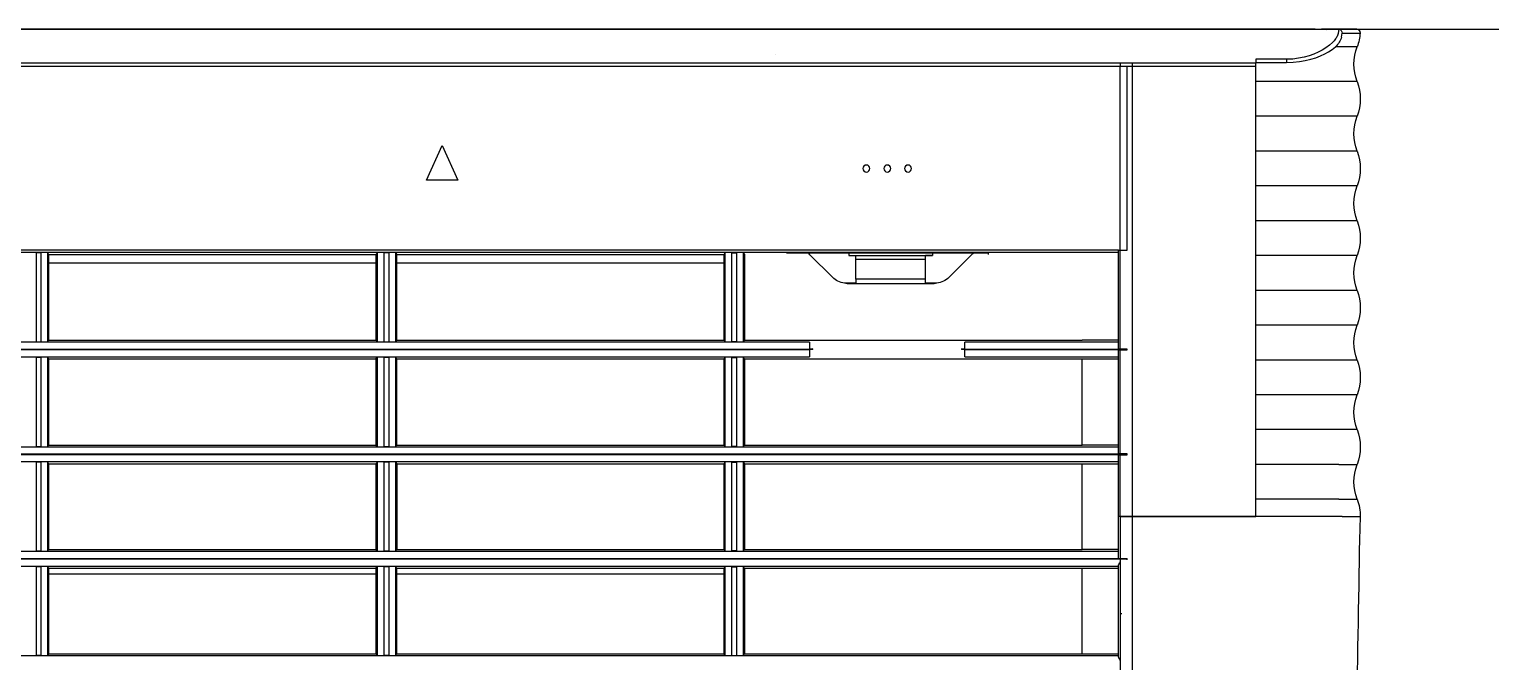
# Model space of a CAD drawing. Header units: millimetres. Extents: x -13830 to 215738, y -24143 to 193994.
# Drawn here: x 53876 to 54086.1, y 95407.7 to 95498.5 of the extents above; entities that cross this region are included whole.
import ezdxf

# ---------------------------------------------------------------- set-up
doc = ezdxf.new("R2010")
doc.units = ezdxf.units.MM
doc.header["$LTSCALE"] = 100
for name, color, linetype in [('A-Fin-Stone', 64, 'CONTINUOUS'), ('PRANDCM', 7, 'CONTINUOUS'), ('WALL', 2, 'CONTINUOUS')]:
    doc.layers.add(name, color=color, linetype=linetype)
doc.layers.add('M-2019.7.9', color=6, linetype='CONTINUOUS', lineweight=15)

# ---------------------------------------------------------------- blocks, each defined once
blk = doc.blocks.new('FXAP22-36NVC-F')
at = {"layer": 'PRANDCM', "linetype": 'Continuous'}
for p, q in [((270.91, 540.42), (273.5, 540.42)), ((273.5, 540.42), (273.48, 540.42)), ((273.48, 540.42), (273.59, 539.81)), ((273.5, 540.42), (275.17, 540.42)), ((275.98, 540.42), (275.18, 540.41)), ((275.18, 540.41), (275.98, 540.42)), ((275.18, 540.41), (275.18, 540.41)), ((275.18, 540.4), (275.18, 540.41)), ((275.19, 540.42), (275.98, 540.42)), ((276.89, 540.42), (275.99, 540.42)), ((276.89, 540.42), (276.91, 540.42)), ((276.91, 540.42), (960.39, 540.42)), ((272.99, 539.88), (270.41, 539.88)), ((270.85, 537.92), (273.47, 537.92)), ((273.1, 539.3), (272.99, 539.88)), ((273.47, 537.92), (273.94, 537.92)), ((273.59, 539.81), (273.63, 539.67)), ((273.63, 539.67), (273.68, 539.53)), ((273.68, 539.53), (273.73, 539.4)), ((273.73, 539.4), (273.79, 539.27)), ((273.79, 539.27), (273.86, 539.15)), ((273.86, 539.15), (273.94, 539.03)), ((273.94, 539.03), (274.03, 538.91)), ((274.42, 537.54), (273.94, 537.92)), ((274.03, 538.91), (274.14, 538.78)), ((274.14, 538.78), (274.25, 538.66)), ((274.25, 538.66), (274.37, 538.53)), ((274.37, 538.53), (274.83, 538.13)), ((274.83, 538.13), (275.33, 537.76)), ((274.94, 537.19), (274.42, 537.54)), ((275.51, 536.87), (274.94, 537.19)), ((275.33, 537.76), (275.86, 537.42)), ((276.12, 536.59), (275.51, 536.87)), ((275.86, 537.42), (276.43, 537.11)), ((276.79, 536.33), (276.12, 536.59)), ((276.43, 537.11), (277.05, 536.84)), ((277.51, 536.11), (276.79, 536.33)), ((277.05, 536.84), (277.73, 536.6)), ((278.3, 535.93), (277.51, 536.11)), ((277.73, 536.6), (278.46, 536.4)), ((279.14, 535.79), (278.3, 535.93)), ((278.46, 536.4), (279.25, 536.25)), ((280.04, 535.7), (279.14, 535.79)), ((279.25, 536.25), (280.1, 536.15)), ((280.1, 536.15), (281, 536.11)), ((281, 536.11), (281, 535.66)), ((281, 536.11), (285.39, 536.11)), ((285.39, 536.11), (285.39, 535.56)), ((354.45, 536.74), (354.47, 536.75)), ((281, 535.66), (280.04, 535.7)), ((285.39, 535.66), (281, 535.66)), ((285.39, 535.56), (304.89, 535.56)), ((285.39, 535.13), (285.39, 535.56)), ((304.89, 535.13), (285.39, 535.13)), ((285.39, 530.42), (285.39, 535.13)), ((303.14, 535.56), (303.89, 535.56)), ((303.14, 535.13), (303.14, 535.56)), ((303.89, 535.13), (303.14, 535.13)), ((303.14, 470.42), (303.14, 535.13)), ((303.89, 535.56), (929.89, 535.56)), ((929.89, 535.13), (303.89, 535.13)), ((303.89, 508.7), (303.89, 535.13)), ((304.89, 535.56), (304.89, 535.13)), ((304.89, 470.42), (304.89, 535.13)), ((270.85, 532.92), (273.47, 532.92)), ((273.47, 532.92), (281, 532.92)), ((281, 532.92), (285.39, 532.92)), ((285.39, 520.42), (285.39, 530.42)), ((270.85, 527.92), (273.47, 527.92)), ((273.47, 527.92), (281, 527.92)), ((281, 527.92), (285.39, 527.92)), ((402.39, 523.75), (400.14, 518.75)), ((404.64, 518.75), (402.39, 523.75)), ((270.85, 522.92), (273.47, 522.92)), ((273.47, 522.92), (281, 522.92)), ((281, 522.92), (285.39, 522.92)), ((285.39, 510.42), (285.39, 520.42)), ((270.85, 517.92), (273.47, 517.92)), ((273.47, 517.92), (281, 517.92)), ((281, 517.92), (285.39, 517.92)), ((400.14, 518.75), (404.64, 518.75)), ((270.85, 512.92), (273.47, 512.92)), ((273.47, 512.92), (281, 512.92)), ((281, 512.92), (285.39, 512.92)), ((285.39, 500.42), (285.39, 510.42)), ((305.14, 508.7), (303.89, 508.7)), ((305.14, 494.47), (305.14, 508.7)), ((305.14, 508.7), (928.64, 508.7)), ((270.85, 507.92), (273.47, 507.92)), ((273.47, 507.92), (281, 507.92)), ((281, 507.92), (285.39, 507.92)), ((928.64, 508.4), (305.14, 508.4)), ((323.89, 508.3), (323.89, 508.09)), ((352.89, 508.3), (323.89, 508.3)), ((326.27, 508.04), (329.51, 504.8)), ((331.89, 508.3), (331.89, 507.92)), ((343.89, 507.92), (331.89, 507.92)), ((331.89, 507.92), (332.89, 507.92)), ((332.89, 507.42), (332.89, 507.92)), ((342.89, 507.92), (332.89, 507.92)), ((332.89, 504.55), (332.89, 507.42)), ((342.89, 507.42), (332.89, 507.42)), ((343.89, 507.92), (342.89, 507.92)), ((342.89, 507.42), (342.89, 507.92)), ((342.89, 504.55), (342.89, 507.42)), ((343.89, 508.3), (343.89, 507.92)), ((346.27, 504.8), (349.51, 508.04)), ((359.05, 508.25), (358.89, 508.09)), ((358.89, 508.09), (358.89, 495.75)), ((359.05, 495.59), (359.05, 508.25)), ((360.05, 508.3), (360.05, 495.54)), ((360.73, 508.3), (360.05, 508.3)), ((360.73, 495.54), (360.73, 508.3)), ((361.73, 508.25), (361.73, 495.59)), ((361.73, 508.25), (361.89, 508.09)), ((408.89, 508.09), (361.89, 508.09)), ((361.89, 508.09), (361.89, 495.75)), ((361.89, 506.83), (408.89, 506.83)), ((409.05, 508.25), (408.89, 508.09)), ((408.89, 508.09), (408.89, 508.09)), ((408.89, 495.76), (408.89, 508.09)), ((409.05, 495.59), (409.05, 508.25)), ((410.05, 508.3), (410.05, 495.54)), ((410.05, 508.3), (410.73, 508.3)), ((410.73, 495.54), (410.73, 508.3)), ((411.73, 508.25), (411.89, 508.09)), ((411.73, 508.25), (411.73, 495.59)), ((458.89, 508.09), (411.89, 508.09)), ((411.89, 508.09), (411.89, 495.76)), ((411.89, 508.09), (411.89, 508.09)), ((411.89, 506.83), (458.89, 506.83)), ((458.89, 508.09), (459.05, 508.25)), ((458.89, 495.75), (458.89, 508.09)), ((459.05, 495.59), (459.05, 508.25)), ((460.05, 508.3), (460.73, 508.3)), ((460.05, 508.3), (460.05, 495.54)), ((460.73, 508.3), (460.73, 495.54)), ((332.89, 503.94), (332.89, 504.55)), ((332.89, 504.55), (342.89, 504.55)), ((342.89, 504.55), (342.89, 503.94)), ((270.85, 502.92), (273.47, 502.92)), ((273.47, 502.92), (281, 502.92)), ((281, 502.92), (285.39, 502.92)), ((331.25, 503.94), (332.89, 503.94)), ((344.15, 503.92), (331.63, 503.92)), ((342.89, 503.94), (344.53, 503.94)), ((285.39, 490.42), (285.39, 500.42)), ((270.85, 497.92), (273.47, 497.92)), ((273.47, 497.92), (281, 497.92)), ((281, 497.92), (285.39, 497.92)), ((303.89, 494.47), (305.14, 494.47)), ((303.89, 494.37), (303.89, 494.47)), ((305.14, 494.37), (303.89, 494.37)), ((305.14, 495.75), (310.39, 495.75)), ((305.14, 495.47), (327.22, 495.47)), ((327.22, 494.47), (305.14, 494.47)), ((305.14, 479.42), (305.14, 494.37)), ((305.14, 494.37), (327.23, 494.37)), ((358.89, 495.75), (310.39, 495.75)), ((327.22, 494.47), (327.22, 495.47)), ((327.22, 494.47), (327.7, 494.52)), ((327.23, 494.37), (327.22, 494.47)), ((327.23, 494.37), (327.71, 494.41)), ((327.23, 493.37), (327.23, 494.37)), ((327.7, 494.52), (327.71, 494.41)), ((349.07, 494.41), (349.07, 494.52)), ((349.07, 494.52), (349.56, 494.47)), ((349.07, 494.41), (349.55, 494.37)), ((349.56, 494.47), (349.55, 494.37)), ((349.55, 494.37), (636.23, 494.37)), ((349.55, 494.37), (349.55, 493.37)), ((349.56, 495.47), (636.22, 495.47)), ((349.56, 495.47), (349.56, 494.47)), ((636.22, 494.47), (349.56, 494.47)), ((358.89, 495.75), (359.05, 495.59)), ((360.05, 495.54), (360.73, 495.54)), ((361.89, 495.75), (361.73, 495.59)), ((408.89, 495.75), (361.89, 495.75)), ((408.89, 495.75), (408.89, 495.76)), ((408.89, 495.76), (409.05, 495.59)), ((410.73, 495.54), (410.05, 495.54)), ((411.89, 495.76), (411.73, 495.59)), ((411.89, 495.75), (411.89, 495.76)), ((458.89, 495.75), (411.89, 495.75)), ((459.05, 495.59), (458.89, 495.75)), ((460.73, 495.54), (460.05, 495.54)), ((270.85, 492.92), (273.47, 492.92)), ((273.47, 492.92), (281, 492.92)), ((281, 492.92), (285.39, 492.92)), ((327.23, 493.37), (305.14, 493.37)), ((310.39, 493.08), (305.14, 493.08)), ((358.89, 493.08), (310.39, 493.08)), ((310.39, 480.71), (310.39, 493.08)), ((636.23, 493.37), (349.55, 493.37)), ((359.05, 493.24), (358.89, 493.08)), ((358.89, 493.08), (358.89, 480.71)), ((359.05, 480.55), (359.05, 493.24)), ((360.73, 493.29), (360.05, 493.29)), ((360.05, 493.29), (360.05, 480.5)), ((360.73, 480.5), (360.73, 493.29)), ((361.73, 493.24), (361.73, 480.55)), ((361.73, 493.24), (361.89, 493.08)), ((361.89, 493.08), (361.89, 480.71)), ((408.89, 493.08), (361.89, 493.08)), ((409.05, 493.24), (408.89, 493.08)), ((408.89, 480.71), (408.89, 493.08)), ((408.89, 493.08), (408.89, 493.08)), ((409.05, 480.55), (409.05, 493.24)), ((410.05, 493.29), (410.05, 480.5)), ((410.05, 493.29), (410.73, 493.29)), ((410.73, 480.5), (410.73, 493.29)), ((411.73, 493.24), (411.73, 480.55)), ((411.73, 493.24), (411.89, 493.08)), ((458.89, 493.08), (411.89, 493.08)), ((411.89, 493.08), (411.89, 493.08)), ((411.89, 493.08), (411.89, 480.71)), ((458.89, 493.08), (459.05, 493.24)), ((458.89, 480.71), (458.89, 493.08)), ((459.05, 480.55), (459.05, 493.24)), ((460.05, 493.29), (460.73, 493.29)), ((460.05, 493.29), (460.05, 480.5)), ((460.73, 493.29), (460.73, 480.5)), ((285.39, 480.42), (285.39, 490.42)), ((270.85, 487.92), (273.47, 487.92)), ((273.47, 487.92), (281, 487.92)), ((281, 487.92), (285.39, 487.92)), ((270.85, 482.92), (273.47, 482.92)), ((273.47, 482.92), (281, 482.92)), ((281, 482.92), (285.39, 482.92)), ((285.39, 470.42), (285.39, 480.42)), ((303.89, 479.42), (305.14, 479.42)), ((303.89, 479.32), (303.89, 479.42)), ((305.14, 479.32), (303.89, 479.32)), ((305.14, 480.71), (310.39, 480.71)), ((305.14, 480.42), (928.64, 480.42)), ((928.64, 479.42), (305.14, 479.42)), ((305.14, 479.32), (928.64, 479.32)), ((305.14, 470.42), (305.14, 479.32)), ((358.89, 480.71), (310.39, 480.71)), ((358.89, 480.71), (359.05, 480.55)), ((360.05, 480.5), (360.73, 480.5)), ((361.89, 480.71), (361.73, 480.55)), ((408.89, 480.71), (361.89, 480.71)), ((408.89, 480.71), (409.05, 480.55)), ((408.89, 480.71), (408.89, 480.71)), ((410.73, 480.5), (410.05, 480.5)), ((411.89, 480.71), (411.73, 480.55)), ((411.89, 480.71), (411.89, 480.71)), ((458.89, 480.71), (411.89, 480.71)), ((459.05, 480.55), (458.89, 480.71)), ((460.73, 480.5), (460.05, 480.5)), ((273.47, 477.92), (270.85, 477.92)), ((273.47, 477.92), (281, 477.92)), ((281, 477.92), (285.39, 477.92)), ((928.64, 478.32), (305.14, 478.32)), ((310.39, 478.03), (305.14, 478.03)), ((310.39, 465.71), (310.39, 478.03)), ((358.89, 478.03), (310.39, 478.03)), ((359.05, 478.19), (358.89, 478.03)), ((358.89, 478.03), (358.89, 465.71)), ((359.05, 465.55), (359.05, 478.19)), ((360.05, 478.24), (360.05, 465.5)), ((360.73, 478.24), (360.05, 478.24)), ((360.73, 465.5), (360.73, 478.24)), ((361.73, 478.19), (361.73, 465.55)), ((361.73, 478.19), (361.89, 478.03)), ((361.89, 478.03), (361.89, 465.71)), ((408.89, 478.03), (361.89, 478.03)), ((409.05, 478.19), (408.89, 478.02)), ((408.89, 478.03), (408.89, 478.02)), ((408.89, 478.02), (408.89, 465.71)), ((409.05, 465.55), (409.05, 478.19)), ((410.05, 478.24), (410.05, 465.5)), ((410.05, 478.24), (410.73, 478.24)), ((410.73, 465.5), (410.73, 478.24)), ((411.73, 478.19), (411.73, 465.55)), ((411.73, 478.19), (411.89, 478.02)), ((458.89, 478.03), (411.89, 478.03)), ((411.89, 478.03), (411.89, 478.02)), ((411.89, 478.02), (411.89, 465.71)), ((458.89, 478.03), (459.05, 478.19)), ((458.89, 465.71), (458.89, 478.03)), ((459.05, 465.55), (459.05, 478.19)), ((460.05, 478.24), (460.73, 478.24)), ((460.05, 478.24), (460.05, 465.5)), ((460.73, 478.24), (460.73, 465.5)), ((273.47, 472.92), (270.85, 472.92)), ((273.47, 472.92), (281, 472.92)), ((281, 472.92), (285.39, 472.92)), ((273.01, 470.42), (270.39, 470.42)), ((270.43, 470.42), (270.46, 468.72)), ((270.46, 468.72), (270.49, 467.1)), ((273.01, 470.42), (281, 470.42)), ((281.01, 470.42), (304.89, 470.42)), ((304.89, 470.42), (285.39, 470.42)), ((303.14, 456.45), (303.14, 470.42)), ((303.14, 470.42), (305.14, 470.42)), ((304.89, 470.42), (304.89, 456.45)), ((305.14, 464.42), (305.14, 470.42)), ((270.49, 467.1), (270.53, 465.51)), ((270.53, 465.51), (270.56, 463.89)), ((303.89, 464.32), (303.89, 464.42)), ((305.14, 464.42), (303.89, 464.42)), ((303.89, 464.42), (303.89, 464.42)), ((929.89, 464.42), (303.89, 464.42)), ((303.89, 464.24), (303.89, 464.32)), ((303.89, 464.32), (929.89, 464.32)), ((305.14, 465.71), (310.39, 465.71)), ((305.14, 465.42), (928.64, 465.42)), ((358.89, 465.71), (310.39, 465.71)), ((358.89, 465.71), (359.05, 465.55)), ((360.05, 465.5), (360.73, 465.5)), ((361.89, 465.71), (361.73, 465.55)), ((408.89, 465.71), (361.89, 465.71)), ((408.89, 465.71), (409.05, 465.55)), ((408.89, 465.71), (408.89, 465.71)), ((410.73, 465.5), (410.05, 465.5)), ((411.89, 465.71), (411.73, 465.55)), ((411.89, 465.71), (411.89, 465.71)), ((458.89, 465.71), (411.89, 465.71)), ((459.05, 465.55), (458.89, 465.71)), ((460.73, 465.5), (460.05, 465.5)), ((270.56, 463.89), (270.59, 462.22)), ((270.59, 462.22), (270.62, 460.49)), ((304.94, 463.85), (304.89, 463.93)), ((304.99, 463.77), (304.94, 463.85)), ((305.03, 463.69), (304.99, 463.77)), ((305.07, 463.63), (305.03, 463.69)), ((305.1, 463.56), (305.07, 463.63)), ((305.13, 463.5), (305.1, 463.56)), ((305.14, 463.44), (305.13, 463.5)), ((305.14, 456.46), (305.14, 463.44)), ((928.64, 463.32), (305.14, 463.32)), ((310.39, 463.02), (305.14, 463.02)), ((310.39, 450.7), (310.39, 463.02)), ((358.89, 463.02), (310.39, 463.02)), ((359.05, 463.18), (358.89, 463.02)), ((358.89, 463.02), (358.89, 450.7)), ((359.05, 450.54), (359.05, 463.18)), ((360.05, 463.23), (360.05, 450.49)), ((360.73, 463.23), (360.05, 463.23)), ((360.73, 450.49), (360.73, 463.23)), ((361.73, 463.18), (361.73, 450.54)), ((361.73, 463.18), (361.89, 463.02)), ((361.89, 463.02), (361.89, 450.7)), ((408.89, 463.02), (361.89, 463.02)), ((409.05, 463.18), (408.89, 463.02)), ((408.89, 450.7), (408.89, 463.02)), ((408.89, 463.02), (408.89, 463.02)), ((409.05, 450.54), (409.05, 463.18)), ((410.05, 463.23), (410.73, 463.23)), ((410.05, 463.23), (410.05, 450.49)), ((410.73, 450.49), (410.73, 463.23)), ((411.73, 463.18), (411.89, 463.02)), ((411.73, 463.18), (411.73, 450.54)), ((411.89, 463.02), (411.89, 463.02)), ((458.89, 463.02), (411.89, 463.02)), ((411.89, 463.02), (411.89, 450.7)), ((458.89, 463.02), (459.05, 463.18)), ((458.89, 450.7), (458.89, 463.02)), ((459.05, 450.54), (459.05, 463.18)), ((460.05, 463.23), (460.05, 450.49)), ((460.05, 463.23), (460.73, 463.23)), ((460.73, 463.23), (460.73, 450.49)), ((270.62, 460.49), (270.65, 458.72)), ((361.89, 462.16), (408.89, 462.16)), ((411.89, 462.16), (458.89, 462.16)), ((270.65, 458.72), (270.68, 456.94)), ((270.68, 456.94), (270.71, 455.18)), ((303.14, 346.69), (303.14, 456.45)), ((304.66, 456.45), (304.89, 456.45)), ((304.89, 456.45), (304.89, 346.69)), ((305.14, 450.26), (305.14, 456.46)), ((270.71, 455.18), (270.74, 453.43)), ((270.74, 453.43), (270.77, 451.69)), ((270.77, 451.69), (270.8, 449.94)), ((270.8, 449.94), (270.83, 448.21)), ((304.9, 449.74), (304.93, 449.81)), ((304.93, 449.81), (304.96, 449.87)), ((304.96, 449.87), (304.99, 449.93)), ((304.99, 449.93), (305.02, 449.99)), ((305.02, 449.99), (305.05, 450.04)), ((305.05, 450.04), (305.08, 450.09)), ((305.08, 450.09), (305.1, 450.13)), ((305.1, 450.13), (305.12, 450.18)), ((305.12, 450.18), (305.13, 450.22)), ((305.13, 450.22), (305.14, 450.26)), ((310.39, 450.7), (305.14, 450.7)), ((305.14, 450.42), (928.64, 450.42)), ((358.89, 450.7), (310.39, 450.7)), ((359.05, 450.54), (358.89, 450.7)), ((360.73, 450.49), (360.05, 450.49)), ((361.73, 450.54), (361.89, 450.7)), ((408.89, 450.7), (361.89, 450.7)), ((408.89, 450.7), (408.89, 450.7)), ((409.05, 450.54), (408.89, 450.7)), ((410.05, 450.49), (410.73, 450.49)), ((411.73, 450.54), (411.89, 450.7)), ((458.89, 450.7), (411.89, 450.7)), ((411.89, 450.7), (411.89, 450.7)), ((458.89, 450.7), (459.05, 450.54)), ((460.05, 450.49), (460.73, 450.49))]:
    blk.add_line(p, q, dxfattribs=at)
for centre in [(335.39, 520.42), (338.39, 520.42), (341.39, 520.42)]:
    blk.add_circle(centre, 0.5, dxfattribs=at)
for centre, radius, start, end in [((270.91, 539.92), 0.5, 90, 184.4117), ((273.5, 539.91), 0.506, 91.809, 183.7062), ((277.39, 540.42), 7, 184.4117, 200.9248), ((264.31, 535.42), 7, 339.0752, 20.9248), ((275.92, 540.06), 2.92, 195.2008, 227.2729), ((277.39, 530.42), 7, 159.0752, 200.9248), ((264.31, 525.42), 7, 339.0752, 20.9248), ((277.39, 520.42), 7, 159.0752, 200.9248), ((264.31, 515.42), 7, 339.0752, 20.9248), ((277.39, 510.42), 7, 159.0752, 200.9248), ((264.31, 505.42), 7, 339.0752, 20.9248), ((328.39, 510.16), 3, 218.3911, 225), ((347.39, 510.16), 3, 315, 321.6089), ((331.63, 506.92), 3, 225, 262.6111), ((344.15, 506.92), 3, 277.3889, 315), ((277.39, 500.42), 7, 159.0752, 200.9248), ((331.63, 506.92), 3, 262.6111, 270), ((344.15, 506.92), 3, 270, 277.3889), ((264.31, 495.42), 7, 339.0752, 20.9248), ((277.39, 490.42), 7, 159.0752, 200.9248), ((264.31, 485.42), 7, 339.0752, 20.9248), ((277.39, 480.42), 7, 159.0752, 200.9248), ((264.31, 475.42), 7, 339.0752, 20.9248), ((277.39, 470.42), 7, 159.0752, 180)]:
    blk.add_arc(centre, radius, start, end, dxfattribs=at)
blk = doc.blocks.new('A$C42397DEC')
at = {"layer": 'M-2019.7.9', "xscale": -1, "rotation": 359.9999999999976}
blk.add_blockref('FXAP22-36NVC-F', (12494.13, -9840.42), dxfattribs=at)

msp = doc.modelspace()

# ---------------------------------------------------------------- linework, layer by layer
at = {"layer": 'WALL'}
msp.add_line((50993.59, 95498.53), (56643.59, 95498.53), dxfattribs=at)

# ---------------------------------------------------------------- block references
at = {"layer": 'A-Fin-Stone'}
msp.add_blockref('A$C42397DEC', (41843.59, 104798.53), dxfattribs=at)

doc.saveas('drawing.dxf')
